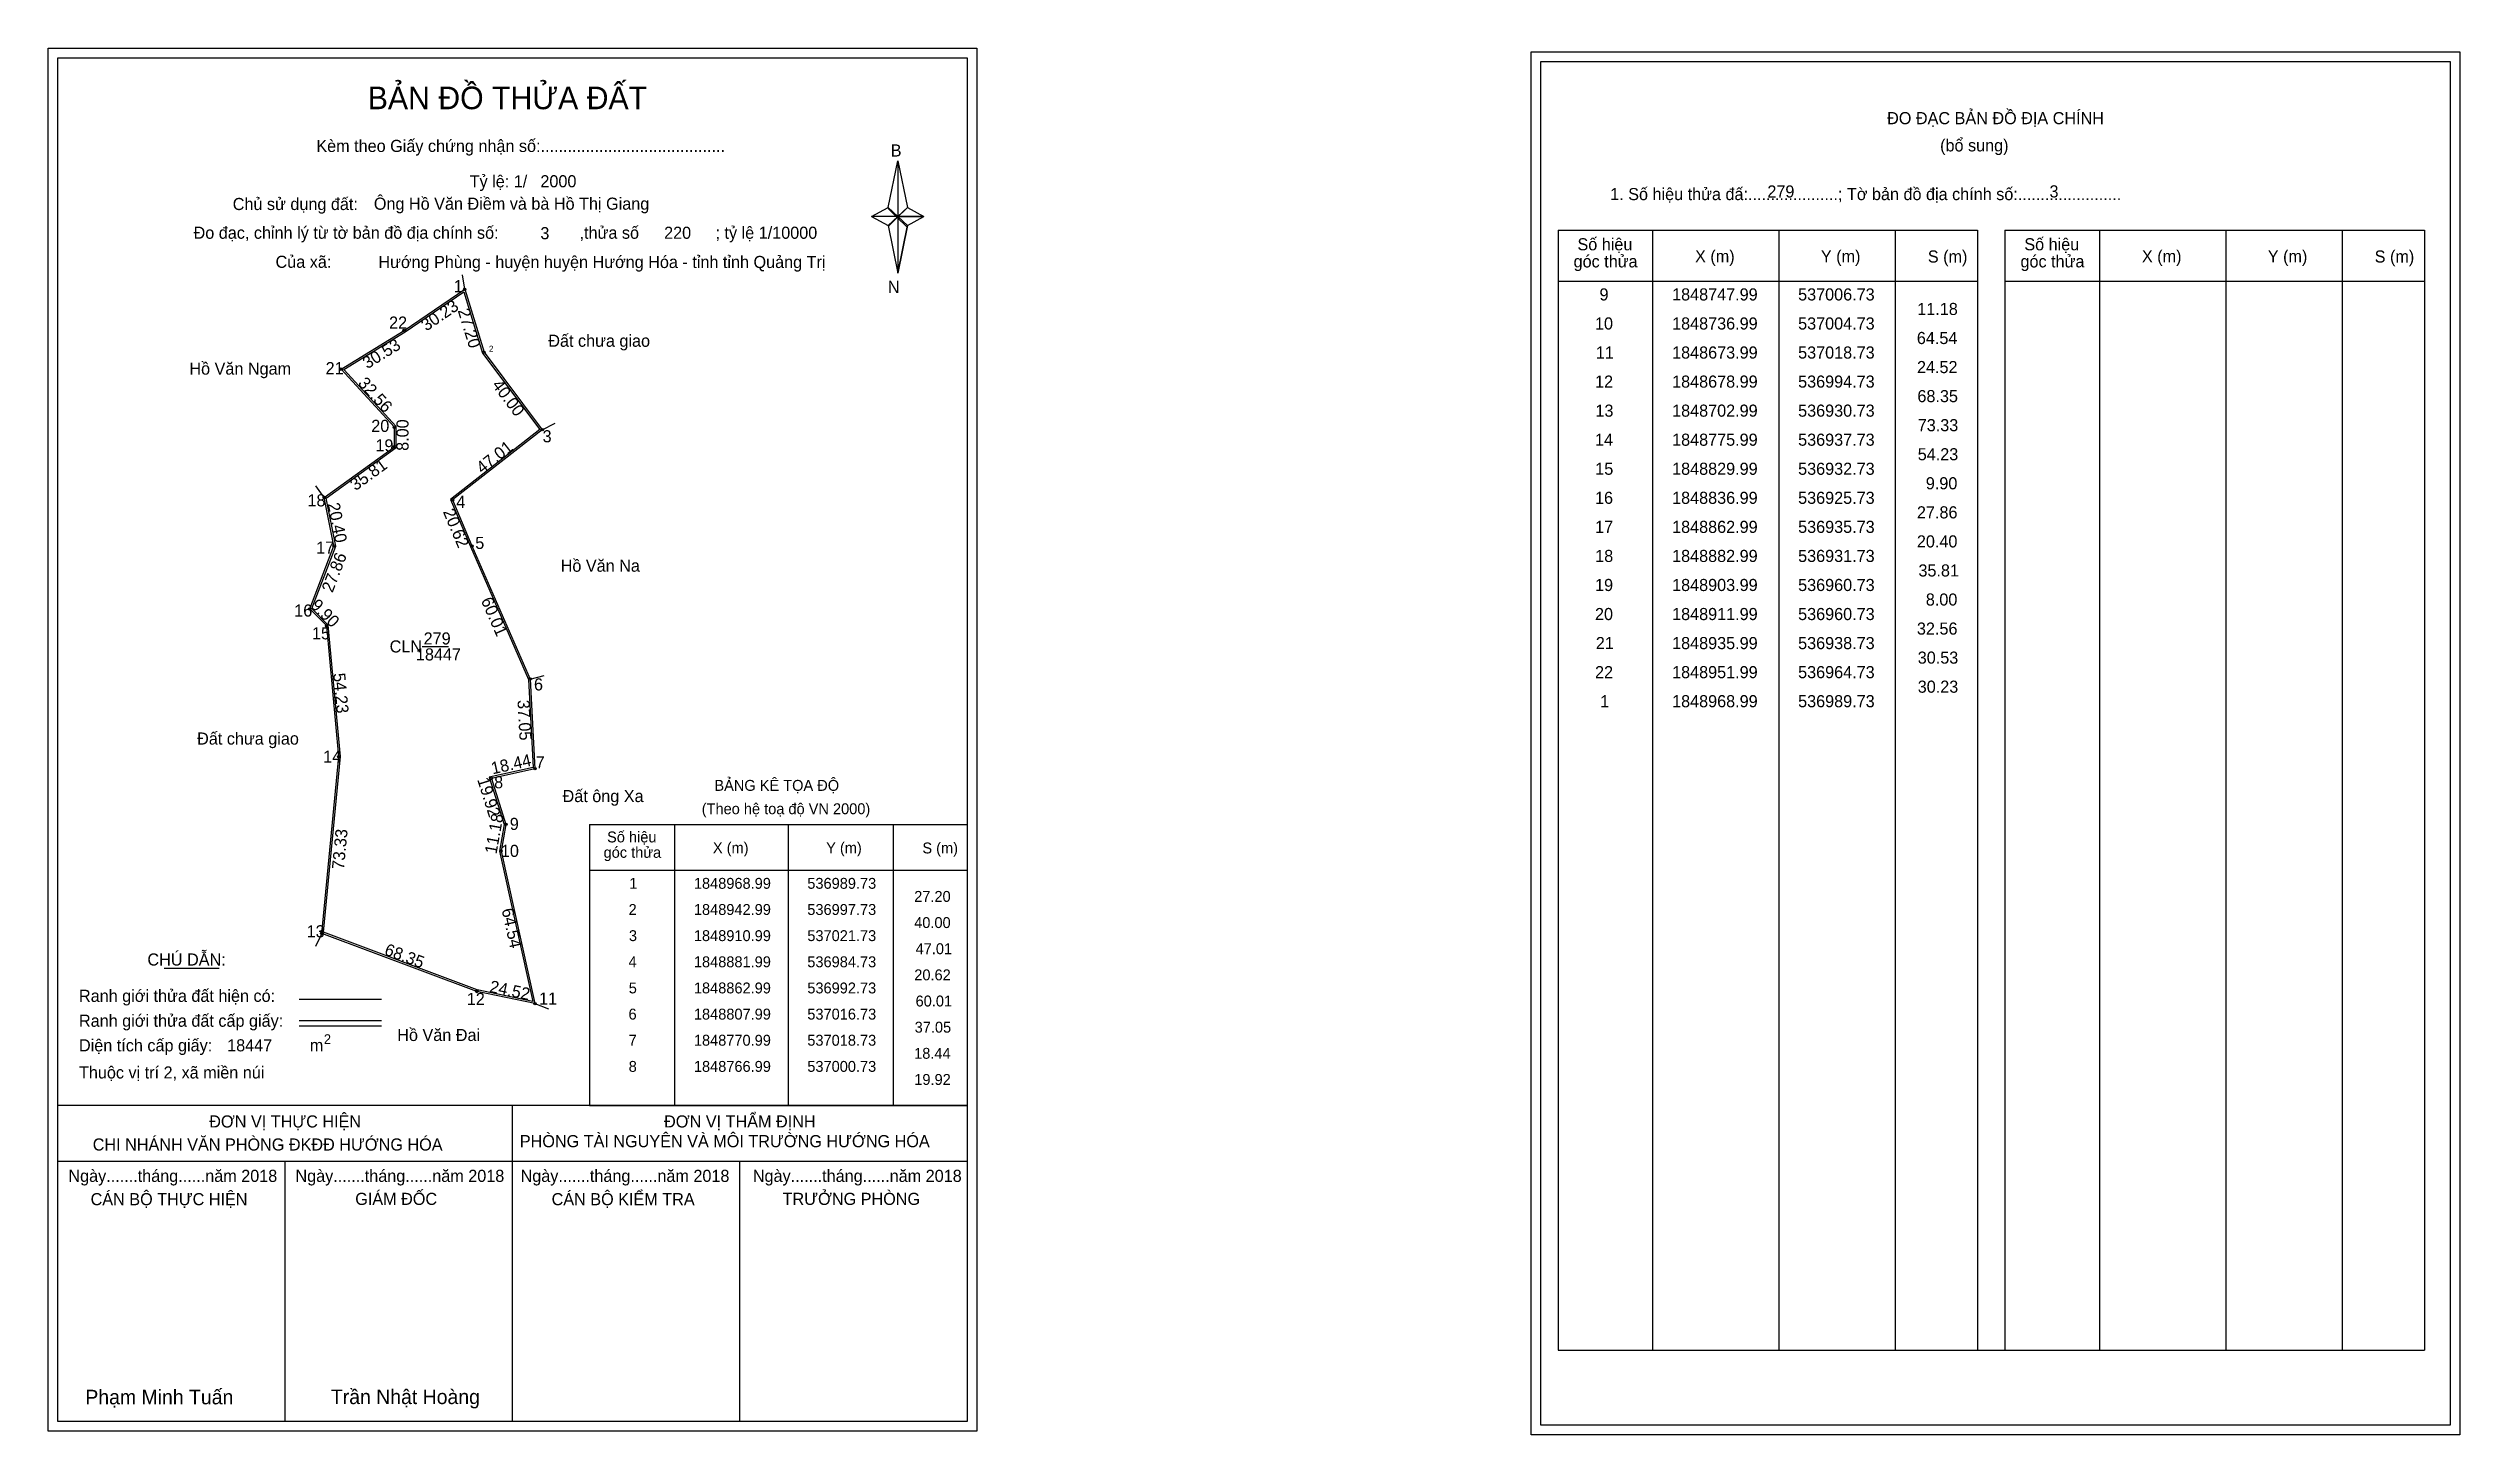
# Model space of a CAD drawing. Extents: x 536818 to 537813, y 1848496 to 1849069.
import ezdxf

# ---------------------------------------------------------------- set-up
doc = ezdxf.new("R2010")
doc.units = 0
for name, color, linetype in [('Level 1', 7, 'Continuous'), ('Level 10', 7, 'Continuous'), ('Level 11', 7, 'Continuous'), ('Level 13', 7, 'Continuous'), ('Level 27', 7, 'Continuous'), ('Level 3', 7, 'Continuous'), ('Level 36', 7, 'Continuous'), ('Level 49', 7, 'Continuous'), ('Level 53', 7, 'Continuous'), ('Level 55', 7, 'Continuous'), ('Level 6', 7, 'Continuous'), ('Level 63', 7, 'Continuous'), ('Level 9', 7, 'Continuous')]:
    doc.layers.add(name, color=color, linetype=linetype)

msp = doc.modelspace()

# ---------------------------------------------------------------- linework, layer by layer
at = {"layer": 'Level 1'}
for p, q in [((536821.76, 1849064.55), (536821.76, 1849064.55)), ((537434.07, 1849063.05), (537434.07, 1849063.05)), ((537164.61, 1849002.78), (537168.54, 1849022.06)), ((537164.61, 1849002.78), (537168.54, 1849022.06)), ((537168.54, 1849022.06), (537168.54, 1848999.01)), ((537168.54, 1849022.06), (537172.48, 1849002.78)), ((537168.54, 1849022.06), (537168.54, 1848999.01)), ((537157.72, 1848999.01), (537164.61, 1849002.78)), ((537157.72, 1848999.01), (537164.61, 1848995.33)), ((537168.54, 1848999.01), (537157.72, 1848999.01)), ((537164.61, 1849002.78), (537168.54, 1848999.01)), ((537168.54, 1848999.01), (537164.61, 1849002.78)), ((537168.25, 1848998.58), (537164.61, 1849002.34)), ((537168.54, 1848999.01), (537164.61, 1848995.33)), ((537164.61, 1848995.33), (537168.54, 1848999.01)), ((537168.25, 1848998.58), (537164.61, 1848994.9)), ((537164.61, 1848994.9), (537168.25, 1848998.58)), ((537172.18, 1849002.34), (537168.25, 1848998.58)), ((537168.25, 1848998.58), (537172.18, 1849002.34)), ((537172.18, 1848994.9), (537168.25, 1848998.58)), ((537172.48, 1849002.78), (537168.54, 1848999.01)), ((537168.54, 1848999.01), (537172.48, 1849002.78)), ((537168.54, 1848999.01), (537168.54, 1848975.62)), ((537168.54, 1848999.01), (537179.36, 1848999.01)), ((537168.54, 1848999.01), (537172.48, 1848995.33)), ((537179.36, 1848999.01), (537168.54, 1848999.01)), ((537168.54, 1848999.01), (537168.54, 1848975.62)), ((537172.48, 1848995.33), (537168.54, 1848999.01)), ((537172.48, 1849002.78), (537179.36, 1848999.01)), ((537172.48, 1848995.33), (537179.36, 1848999.01)), ((537164.61, 1848995.33), (537168.54, 1848975.62)), ((537172.48, 1848995.33), (537168.54, 1848975.62)), ((537168.54, 1848975.62), (537172.48, 1848995.33)), ((537441.14, 1848993.34), (537614.34, 1848993.34)), ((537480.32, 1848530.81), (537480.32, 1848993.34)), ((537532.46, 1848530.81), (537532.46, 1848993.34)), ((537580.41, 1848993.34), (537580.41, 1848530.81)), ((537614.34, 1848993.34), (537614.34, 1848530.81)), ((537625.65, 1848993.34), (537798.85, 1848993.34)), ((537664.83, 1848530.81), (537664.83, 1848993.34)), ((537716.97, 1848530.81), (537716.97, 1848993.34)), ((537764.92, 1848993.34), (537764.92, 1848530.81)), ((537798.85, 1848993.34), (537798.85, 1848530.81)), ((537441.14, 1848972.29), (537614.34, 1848972.29)), ((537625.65, 1848972.29), (537798.85, 1848972.29)), ((537041.27, 1848747.99), (537197.15, 1848747.99)), ((537076.53, 1848631.84), (537076.53, 1848747.99)), ((537123.46, 1848631.84), (537123.46, 1848747.99)), ((537166.61, 1848747.99), (537166.61, 1848631.84)), ((537041.27, 1848729.04), (537197.15, 1848729.04)), ((536865.6, 1848688.68), (536888.4, 1848688.68)), ((536921.33, 1848675.87), (536955.35, 1848675.87)), ((536921.33, 1848666.97), (536955.35, 1848666.97)), ((536921.33, 1848664.78), (536955.35, 1848664.78)), ((537035.42, 1848631.84), (536821.76, 1848631.84)), ((537197.15, 1848631.84), (536987.47, 1848631.84)), ((537009.46, 1848501.4), (537009.46, 1848631.84)), ((537041.27, 1848631.84), (537197.15, 1848631.84)), ((537197.16, 1848608.74), (536821.76, 1848608.74)), ((536915.61, 1848501.4), (536915.61, 1848608.74)), ((537103.31, 1848501.4), (537103.31, 1848608.74)), ((537441.14, 1848530.81), (537798.85, 1848530.81)), ((537197.15, 1848501.4), (537197.15, 1848501.4)), ((537809.47, 1848499.9), (537809.47, 1848499.9))]:
    msp.add_line(p, q, dxfattribs=at)
at = {"layer": 'Level 10'}
for p, q in [((536964.73, 1848951.99), (536989.73, 1848968.99)), ((536965.11, 1848951.4), (536989.34, 1848967.88)), ((536989.34, 1848967.88), (536997.1, 1848942.67)), ((536989.73, 1848968.99), (536997.73, 1848942.99)), ((536938.73, 1848935.99), (536964.73, 1848951.99)), ((536939.82, 1848935.84), (536965.11, 1848951.4)), ((536997.1, 1848942.67), (537020.76, 1848911.12)), ((536997.73, 1848942.99), (537021.73, 1848910.99)), ((536960.73, 1848911.99), (536938.73, 1848935.99)), ((536961.43, 1848912.26), (536939.82, 1848935.84)), ((536960.73, 1848903.99), (536960.73, 1848911.99)), ((536961.43, 1848903.63), (536961.43, 1848912.26)), ((537020.76, 1848911.12), (536983.88, 1848882.21)), ((537021.73, 1848910.99), (536984.73, 1848881.99)), ((536931.73, 1848882.99), (536960.73, 1848903.99)), ((536932.5, 1848882.69), (536961.43, 1848903.63)), ((536935.73, 1848862.99), (536931.73, 1848882.99)), ((536936.46, 1848862.93), (536932.5, 1848882.69)), ((536983.88, 1848882.21), (536992.09, 1848862.71)), ((536984.73, 1848881.99), (536992.73, 1848862.99)), ((536925.73, 1848836.99), (536935.73, 1848862.99)), ((536926.55, 1848837.16), (536936.46, 1848862.93)), ((536992.09, 1848862.71), (537016.04, 1848807.83)), ((536992.73, 1848862.99), (537016.73, 1848807.99)), ((536932.73, 1848829.99), (536925.73, 1848836.99)), ((536933.4, 1848830.31), (536926.55, 1848837.16)), ((536937.73, 1848775.99), (536932.73, 1848829.99)), ((536938.43, 1848775.99), (536933.4, 1848830.31)), ((537016.04, 1848807.83), (537018, 1848771.54)), ((537016.73, 1848807.99), (537018.73, 1848770.99)), ((536930.73, 1848702.99), (536937.73, 1848775.99)), ((536931.48, 1848703.46), (536938.43, 1848775.99)), ((537018, 1848771.54), (536999.83, 1848767.51)), ((536999.83, 1848767.51), (537006.01, 1848747.94)), ((537018.73, 1848770.99), (537000.73, 1848766.99)), ((537000.73, 1848766.99), (537006.73, 1848747.99)), ((537006.01, 1848747.94), (537004.02, 1848736.98)), ((537006.73, 1848747.99), (537004.73, 1848736.99)), ((537004.02, 1848736.98), (537017.81, 1848674.9)), ((537004.73, 1848736.99), (537018.73, 1848673.99)), ((536994.73, 1848678.99), (536930.73, 1848702.99)), ((536994.93, 1848679.66), (536931.48, 1848703.46)), ((537018.73, 1848673.99), (536994.73, 1848678.99)), ((537017.81, 1848674.9), (536994.93, 1848679.66))]:
    msp.add_line(p, q, dxfattribs=at)
at = {"layer": 'Level 11'}
for centre in [(536989.73, 1848968.99), (536964.73, 1848951.99), (536938.73, 1848935.99), (536997.73, 1848942.99), (536960.73, 1848911.99), (537021.73, 1848910.99), (536960.73, 1848903.99), (536931.73, 1848882.99), (536984.73, 1848881.99), (536935.73, 1848862.99), (536992.73, 1848862.99), (536925.73, 1848836.99), (536932.73, 1848829.99), (537016.73, 1848807.99), (537016.73, 1848807.99), (536937.73, 1848775.99), (537000.73, 1848766.99), (537018.73, 1848770.99), (537006.73, 1848747.99), (537004.73, 1848736.99), (536930.73, 1848702.99), (536994.73, 1848678.99), (537018.73, 1848673.99)]:
    msp.add_circle(centre, 0.5, dxfattribs=at)
at = {"layer": 'Level 27'}
for p, q in [((536989.73, 1848968.99), (536988.78, 1848974.91)), ((537021.73, 1848910.99), (537027.1, 1848913.67)), ((536931.73, 1848882.99), (536928.22, 1848887.85)), ((537016.73, 1848807.99), (537022.52, 1848809.55)), ((536930.73, 1848702.99), (536928.17, 1848697.56)), ((537018.73, 1848673.99), (537024.3, 1848671.76))]:
    msp.add_line(p, q, dxfattribs=at)
at = {"layer": 'Level 3'}
for p, q in [((537441.14, 1848993.34), (537441.14, 1848530.81)), ((537625.65, 1848993.34), (537625.65, 1848530.81)), ((537041.27, 1848747.99), (537041.27, 1848631.84))]:
    msp.add_line(p, q, dxfattribs=at)
at = {"layer": 'Level 63'}
for p, q in [((536817.76, 1849068.55), (537201.16, 1849068.55)), ((536817.76, 1848497.4), (536817.76, 1849068.55)), ((537201.16, 1849068.55), (537201.16, 1848497.4)), ((537430.07, 1849067.05), (537813.47, 1849067.05)), ((537430.07, 1848495.9), (537430.07, 1849067.05)), ((537813.47, 1849067.05), (537813.47, 1848495.9)), ((536821.76, 1849064.55), (537197.16, 1849064.55)), ((536821.76, 1848501.4), (536821.76, 1849064.55)), ((537197.16, 1849064.55), (537197.16, 1848501.4)), ((537434.07, 1849063.05), (537809.47, 1849063.05)), ((537434.07, 1848499.9), (537434.07, 1849063.05)), ((537809.47, 1849063.05), (537809.47, 1848499.9)), ((537197.16, 1848501.4), (536821.76, 1848501.4)), ((537809.47, 1848499.9), (537434.07, 1848499.9)), ((537201.16, 1848497.4), (536817.76, 1848497.4)), ((537813.47, 1848495.9), (537430.07, 1848495.9))]:
    msp.add_line(p, q, dxfattribs=at)
at = {"layer": 'Level 9'}
msp.add_line((536972.18, 1848821.49), (536983.07, 1848821.49), dxfattribs=at)

# ---------------------------------------------------------------- texts
at = {"layer": 'Level 1'}
for s, height, p in [('BẢN ĐỒ THỬA ĐẤT', 9.3313, (536949.69, 1849043.36)), ('ĐO ĐẠC BẢN ĐỒ ĐỊA CHÍNH', 5, (537577.03, 1849037.17)), ('Kèm theo Giấy chứng nhận số:.........................................', 5, (536928.46, 1849025.7)), ('B', 5, (537165.63, 1849023.82)), ('(bổ sung)', 5, (537598.91, 1849025.93)), ('Chủ sử dụng đất:', 5, (536893.94, 1849001.71)), ('1. Số hiệu thửa đấ:....................; Tờ bản đồ địa chính số:.......................', 5, (537462.69, 1849005.81)), ('Đo đạc, chỉnh lý từ tờ bản đồ địa chính số:                  ,thửa số                 ; tỷ lệ 1/10000', 5, (536877.77, 1848989.85)), ('Số hiệu', 5, (537449.17, 1848985.08)), ('Số hiệu', 5, (537633.68, 1848985.08)), ('Của xã:', 5, (536911.62, 1848977.85)), ('góc thửa', 5, (537447.58, 1848978.02)), ('X (m)', 5, (537497.73, 1848980.13)), ('Y (m)', 5, (537549.68, 1848980.13)), ('S (m)', 5, (537593.84, 1848980.03)), ('góc thửa', 5, (537632.1, 1848978.02)), ('X (m)', 5, (537682.24, 1848980.13)), ('Y (m)', 5, (537734.2, 1848980.13)), ('S (m)', 5, (537778.35, 1848980.03)), ('N', 5, (537164.43, 1848967.48)), ('BẢNG KÊ TỌA ĐỘ', 4.5, (537092.81, 1848761.85)), ('(Theo hệ toạ độ VN 2000)', 4.5, (537087.59, 1848752.2)), ('góc thửa', 4.5, (537047.07, 1848734.19)), ('Số hiệu', 4.5, (537048.5, 1848740.55)), ('X (m)', 4.5, (537092.2, 1848736.09)), ('Y (m)', 4.5, (537138.96, 1848736.09)), ('S (m)', 4.5, (537178.7, 1848736)), ('CHÚ DẪN:', 5, (536858.72, 1848689.69)), ('Ranh giới thửa đất hiện có:', 5, (536830.46, 1848674.69)), ('Ranh giới thửa đất cấp giấy:', 5, (536830.46, 1848664.41)), ('Diện tích cấp giấy:', 5, (536830.46, 1848654.25)), ('m', 5, (536925.77, 1848654.29)), ('2', 4, (536931.56, 1848657.31)), ('Thuộc vị trí 2, xã miền núi', 5, (536830.46, 1848643.05)), ('ĐƠN VỊ THỰC HIỆN', 5, (536884.23, 1848622.81)), ('ĐƠN VỊ THẨM ĐỊNH', 5, (537072.03, 1848622.81)), ('CHI NHÁNH VĂN PHÒNG ĐKĐĐ HƯỚNG HÓA', 5, (536836.14, 1848613.29)), ('PHÒNG TÀI NGUYÊN VÀ MÔI TRƯỜNG HƯỚNG HÓA', 5, (537012.48, 1848614.67)), ('Ngày.......tháng......năm 2018', 5, (536826.09, 1848600.34)), ('Ngày.......tháng......năm 2018', 5, (536919.84, 1848600.34)), ('Ngày.......tháng......năm 2018', 5, (537012.79, 1848600.34)), ('Ngày.......tháng......năm 2018', 5, (537108.7, 1848600.34)), ('CÁN BỘ THỰC HIỆN', 5, (536835.26, 1848590.71)), ('GIÁM ĐỐC', 5, (536944.52, 1848590.83)), ('CÁN BỘ KIỂM TRA', 5, (537025.6, 1848590.71)), ('TRƯỞNG PHÒNG', 5, (537120.98, 1848590.83)), ('Phạm Minh Tuấn', 6, (536833.08, 1848508.48)), ('Trần Nhật Hoàng', 6, (536934.46, 1848508.58))]:
    msp.add_text(s, height=height, dxfattribs=at).set_placement(p)
at = {"layer": 'Level 11'}
msp.add_text('Tỷ lệ: 1/', height=5, dxfattribs=at).set_placement((536991.77, 1849011.07))
at = {"layer": 'Level 13'}
for s, p in [('279', (536972.76, 1848822.29)), ('CLN', (536958.73, 1848818.99)), ('18447', (536969.58, 1848815.69))]:
    msp.add_text(s, height=5, dxfattribs=at).set_placement(p)
at = {"layer": 'Level 36'}
for s, p in [('Đất chưa giao', (537024.23, 1848945.24)), ('Hồ Văn Ngam', (536876.04, 1848933.74)), ('Hồ Văn Na', (537029.34, 1848852.34)), ('Đất chưa giao', (536879.23, 1848780.95)), ('Đất ông Xa', (537030.13, 1848757.2)), ('Hồ Văn Đai', (536961.88, 1848658.53))]:
    msp.add_text(s, height=5, dxfattribs=at).set_placement(p)
at = {"layer": 'Level 49'}
for s, rotation, p in [('30.23', 34.2157, (536973.87, 1848951.51)), ('27.20', 287.10273, (536986.79, 1848960.23)), ('30.53', 31.6075, (536949.51, 1848935.93)), ('32.56', 312.51045, (536945.35, 1848929.95)), ('40.00', 306.8699, (537000.76, 1848929.38)), ('8.00', 90, (536966.53, 1848902.26)), ('35.81', 35.90972, (536944.65, 1848885.58)), ('47.01', 38.08877, (536996.95, 1848892.58)), ('20.40', 281.30993, (536933.07, 1848880.37)), ('20.62', 292.83365, (536980.64, 1848877.16)), ('27.86', 68.96249, (536935.13, 1848843.42)), ('9.90', 315, (536925.75, 1848838.11)), ('60.01', 293.57471, (536996.32, 1848840.52)), ('54.23', 275.29008, (536935.36, 1848810.31)), ('37.05', 273.09406, (537011.49, 1848799.25)), ('18.44', 12.52881, (537001.22, 1848768.64)), ('19.92', 287.52557, (536994.84, 1848766.49)), ('11.18', 79.69515, (537002.84, 1848735.53)), ('73.33', 84.52263, (536939.83, 1848729.2)), ('64.54', 282.52881, (537004.92, 1848712.8)), ('68.35', 339.44395, (536956.2, 1848694.3)), ('24.52', 348.23171, (536999.69, 1848678.77))]:
    msp.add_text(s, height=5, rotation=rotation, dxfattribs=at).set_placement(p)
at = {"layer": 'Level 53'}
for s, height, p in [('9', 5, (537458.28, 1848964.37)), ('1848747.99', 5, (537488.25, 1848964.37)), ('537006.73', 5, (537540.28, 1848964.37)), ('10', 5, (537456.41, 1848952.37)), ('1848736.99', 5, (537488.25, 1848952.37)), ('537004.73', 5, (537540.28, 1848952.37)), ('11.18', 5, (537589.48, 1848958.37)), ('64.54', 5, (537589.31, 1848946.37)), ('11', 5, (537456.73, 1848940.37)), ('1848673.99', 5, (537488.25, 1848940.37)), ('537018.73', 5, (537540.28, 1848940.37)), ('24.52', 5, (537589.36, 1848934.37)), ('12', 5, (537456.43, 1848928.37)), ('1848678.99', 5, (537488.25, 1848928.37)), ('536994.73', 5, (537540.28, 1848928.37)), ('68.35', 5, (537589.54, 1848922.37)), ('13', 5, (537456.59, 1848916.37)), ('1848702.99', 5, (537488.25, 1848916.37)), ('536930.73', 5, (537540.28, 1848916.37)), ('14', 5, (537456.41, 1848904.37)), ('1848775.99', 5, (537488.25, 1848904.37)), ('536937.73', 5, (537540.28, 1848904.37)), ('73.33', 5, (537589.67, 1848910.37)), ('15', 5, (537456.52, 1848892.37)), ('1848829.99', 5, (537488.25, 1848892.37)), ('536932.73', 5, (537540.28, 1848892.37)), ('54.23', 5, (537589.67, 1848898.37)), ('9.90', 5, (537593.01, 1848886.37)), ('16', 5, (537456.42, 1848880.37)), ('1848836.99', 5, (537488.25, 1848880.37)), ('536925.73', 5, (537540.28, 1848880.37)), ('27.86', 5, (537589.34, 1848874.37)), ('17', 5, (537456.45, 1848868.37)), ('1848862.99', 5, (537488.25, 1848868.37)), ('536935.73', 5, (537540.28, 1848868.37)), ('20.40', 5, (537589.32, 1848862.37)), ('18', 5, (537456.49, 1848856.37)), ('1848882.99', 5, (537488.25, 1848856.37)), ('536931.73', 5, (537540.28, 1848856.37)), ('19', 5, (537456.44, 1848844.37)), ('1848903.99', 5, (537488.25, 1848844.37)), ('536960.73', 5, (537540.28, 1848844.37)), ('35.81', 5, (537589.96, 1848850.37)), ('20', 5, (537456.41, 1848832.37)), ('1848911.99', 5, (537488.25, 1848832.37)), ('536960.73', 5, (537540.28, 1848832.37)), ('8.00', 5, (537593.01, 1848838.37)), ('32.56', 5, (537589.34, 1848826.37)), ('21', 5, (537456.73, 1848820.37)), ('1848935.99', 5, (537488.25, 1848820.37)), ('536938.73', 5, (537540.28, 1848820.37)), ('30.53', 5, (537589.67, 1848814.37)), ('22', 5, (537456.43, 1848808.37)), ('1848951.99', 5, (537488.25, 1848808.37)), ('536964.73', 5, (537540.28, 1848808.37)), ('30.23', 5, (537589.67, 1848802.37)), ('1', 5, (537458.58, 1848796.37)), ('1848968.99', 5, (537488.25, 1848796.37)), ('536989.73', 5, (537540.28, 1848796.37)), ('1', 4.5, (537057.65, 1848721.39)), ('1848968.99', 4.5, (537084.35, 1848721.39)), ('536989.73', 4.5, (537131.18, 1848721.39)), ('27.20', 4.5, (537175.31, 1848715.99)), ('2', 4.5, (537057.38, 1848710.59)), ('1848942.99', 4.5, (537084.35, 1848710.59)), ('536997.73', 4.5, (537131.18, 1848710.59)), ('40.00', 4.5, (537175.31, 1848705.19)), ('3', 4.5, (537057.52, 1848699.79)), ('1848910.99', 4.5, (537084.35, 1848699.79)), ('537021.73', 4.5, (537131.18, 1848699.79)), ('47.01', 4.5, (537175.89, 1848694.39)), ('4', 4.5, (537057.35, 1848688.99)), ('1848881.99', 4.5, (537084.35, 1848688.99)), ('536984.73', 4.5, (537131.18, 1848688.99)), ('20.62', 4.5, (537175.35, 1848683.59)), ('5', 4.5, (537057.46, 1848678.19)), ('1848862.99', 4.5, (537084.35, 1848678.19)), ('536992.73', 4.5, (537131.18, 1848678.19)), ('6', 4.5, (537057.37, 1848667.39)), ('1848807.99', 4.5, (537084.35, 1848667.39)), ('537016.73', 4.5, (537131.18, 1848667.39)), ('60.01', 4.5, (537175.89, 1848672.79)), ('7', 4.5, (537057.39, 1848656.59)), ('1848770.99', 4.5, (537084.35, 1848656.59)), ('537018.73', 4.5, (537131.18, 1848656.59)), ('37.05', 4.5, (537175.51, 1848661.99)), ('8', 4.5, (537057.43, 1848645.79)), ('1848766.99', 4.5, (537084.35, 1848645.79)), ('537000.73', 4.5, (537131.18, 1848645.79)), ('18.44', 4.5, (537175.3, 1848651.19)), ('19.92', 4.5, (537175.35, 1848640.39))]:
    msp.add_text(s, height=height, dxfattribs=at).set_placement(p)
at = {"layer": 'Level 55'}
for s, height, p in [('277', 0.11, (536989.61, 1848968.88)), ('1', 0.4, (536989.62, 1848968.99)), ('0', 0.11, (536989.69, 1848968.88)), ('22', 0.4, (536964.45, 1848951.99)), ('277', 0.11, (536964.61, 1848951.88)), ('2', 0.4, (536997.59, 1848942.99)), ('0', 0.11, (536997.69, 1848942.88)), ('21', 0.4, (536938.47, 1848935.99)), ('277', 0.11, (536938.61, 1848935.88)), ('20', 0.4, (536960.45, 1848911.99)), ('277', 0.11, (536960.61, 1848911.88)), ('278', 0.11, (537021.61, 1848910.88)), ('3', 0.4, (537021.61, 1848910.99)), ('0', 0.11, (537021.69, 1848910.88)), ('19', 0.4, (536960.45, 1848903.99)), ('277', 0.11, (536960.61, 1848903.88)), ('18', 0.4, (536931.45, 1848882.99)), ('277', 0.11, (536931.61, 1848882.88)), ('0', 0.11, (536931.69, 1848882.88)), ('4', 0.4, (536984.59, 1848881.99)), ('278', 0.11, (536984.61, 1848881.88)), ('17', 0.4, (536935.45, 1848862.99)), ('0', 0.11, (536935.69, 1848862.88)), ('5', 0.4, (536992.6, 1848862.99)), ('278', 0.11, (536992.61, 1848862.88)), ('16', 0.4, (536925.45, 1848836.99)), ('0', 0.11, (536925.69, 1848836.88)), ('15', 0.4, (536932.45, 1848829.99)), ('0', 0.11, (536932.69, 1848829.88)), ('6', 0.4, (537016.59, 1848807.99)), ('278', 0.11, (537016.61, 1848807.88)), ('14', 0.4, (536937.44, 1848775.99)), ('0', 0.11, (536937.69, 1848775.88)), ('8', 0.4, (537000.6, 1848766.99)), ('7', 0.4, (537018.6, 1848770.99)), ('0', 0.11, (537018.69, 1848770.88)), ('0', 0.11, (537018.69, 1848770.88)), ('0', 0.11, (537000.69, 1848766.88)), ('0', 0.11, (537000.69, 1848766.88)), ('9', 0.4, (537006.59, 1848747.99)), ('0', 0.11, (537006.69, 1848747.88)), ('0', 0.11, (537006.69, 1848747.88)), ('10', 0.4, (537004.45, 1848736.99)), ('0', 0.11, (537004.69, 1848736.88)), ('0', 0.11, (537004.69, 1848736.88)), ('13', 0.4, (536930.46, 1848702.99)), ('280', 0.11, (536930.61, 1848702.88)), ('280', 0.11, (536930.61, 1848702.88)), ('0', 0.11, (536930.69, 1848702.88)), ('12', 0.4, (536994.45, 1848678.99)), ('280', 0.11, (536994.61, 1848678.88)), ('280', 0.11, (536994.61, 1848678.88)), ('11', 0.4, (537018.47, 1848673.99)), ('280', 0.11, (537018.61, 1848673.88)), ('280', 0.11, (537018.61, 1848673.88)), ('0', 0.11, (537018.69, 1848673.88)), ('0', 0.11, (537018.69, 1848673.88))]:
    msp.add_text(s, height=height, dxfattribs=at).set_placement(p)
at = {"layer": 'Level 6'}
for s, p in [('2000', (537020.97, 1849011.11)), ('Ông Hồ Văn Điềm và bà Hồ Thị Giang', (536952.21, 1849001.85)), ('279', (537527.58, 1849006.89)), ('3', (537644.07, 1849006.93)), ('3', (537020.96, 1848989.67)), ('220', (537072.05, 1848989.83)), (' Hướng Phùng - huyện huyện Hướng Hóa - tỉnh tỉnh Quảng Trị', (536952.23, 1848977.77)), ('18447', (536891.64, 1848654.26))]:
    msp.add_text(s, height=5, dxfattribs=at).set_placement(p)
at = {"layer": 'Level 9'}
for s, height, p in [('1', 5, (536985.16, 1848967.76)), ('22', 5, (536958.49, 1848952.74)), ('21', 5, (536932.29, 1848933.93)), ('2', 2.5, (536999.73, 1848943.19)), ('20', 5, (536951.14, 1848910.08)), ('19', 5, (536952.86, 1848902.02)), ('3', 5, (537021.89, 1848905.79)), ('18', 5, (536924.79, 1848879.33)), ('4', 5, (536986.24, 1848878.69)), ('17', 5, (536928.4, 1848859.82)), ('5', 5, (536994.07, 1848861.75)), ('16', 5, (536919.34, 1848833.83)), ('15', 5, (536926.65, 1848824.4)), ('6', 5, (537018.32, 1848803.32)), ('14', 5, (536931.31, 1848773.5)), ('8', 5, (537001.87, 1848762.89)), ('7', 5, (537019.04, 1848771.13)), ('9', 5, (537008.33, 1848745.69)), ('10', 5, (537004.66, 1848734.55)), ('13', 5, (536924.46, 1848701.34)), ('12', 5, (536990.57, 1848673.42)), ('11', 5, (537020.4, 1848673.56))]:
    msp.add_text(s, height=height, dxfattribs=at).set_placement(p)

doc.saveas('drawing.dxf')
